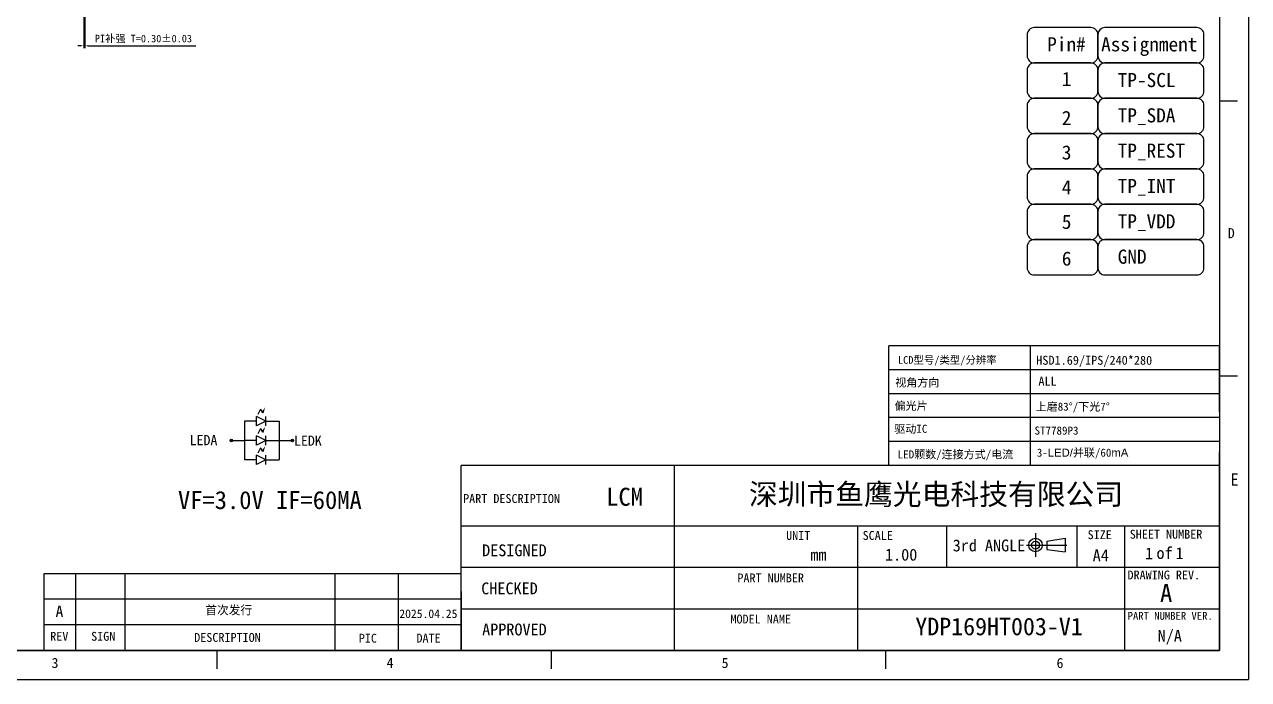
# Model space of a CAD drawing. Extents: x 1414 to 1932, y -8378 to -8010.
# Drawn here: x 1605.8 to 1931.6, y -8377.5 to -8203 of the extents above; entities that cross this region are included whole.
import ezdxf
from ezdxf.enums import TextEntityAlignment as Align

# ---------------------------------------------------------------- set-up
doc = ezdxf.new("R2010")
doc.units = 0
doc.header["$LTSCALE"] = 10
doc.header["$MEASUREMENT"] = 0
doc.linetypes.add('C_SOLID_M', pattern=[0])
doc.layers.get('0').update_dxf_attribs({"linetype": 'CONTINUOUS'})
doc.layers.get('Defpoints').update_dxf_attribs({"linetype": 'CONTINUOUS'})
doc.layers.add('FPC', color=1, linetype='CONTINUOUS')
doc.layers.add('图框', color=7, linetype='CONTINUOUS', lineweight=25)
doc.styles.add('STYLE2', font='')
doc.styles.add('宋', font='SimSun.ttf', dxfattribs={"height": 2})
doc.styles.add('宋体', font='SimSun.ttf')
doc.styles.add('黑体', font='simhei.ttf')
doc.styles.get('STYLE2').set_extended_font_data('DFKai-SB')
doc.dimstyles.new('STANDARD$0', dxfattribs={"dimtxt": 2, "dimasz": 0.8, "dimexe": 0.6, "dimexo": 0.4, "dimgap": 0.5, "dimtad": 1, "dimzin": 0, "dimdsep": 46, "dimtxsty": '宋体', "dimcen": 0, "dimdle": 1.6, "dimclrd": 256, "dimclre": 256, "dimclrt": 256, "dimadec": 0, "dimazin": 0, "dimtfac": 1, "dimtofl": 0, "dimtmove": 0, "dimatfit": 3, "dimfxl": 1, "dimtolj": 1, "dimarcsym": 1})

# ---------------------------------------------------------------- blocks, each defined once
blk = doc.blocks.new('*D24')
at = {"layer": 'Defpoints', "color": 0, "transparency": 16777216}
for p in [(1621.62, -8189.36), (1621.92, -8189.36), (1621.92, -8208.67)]:
    blk.add_point(p, dxfattribs=at)
at = {"layer": 'FPC', "color": 3, "linetype": 'Continuous', "lineweight": -2, "transparency": 16777216}
for p, q in [((1621.62, -8189.76), (1621.62, -8209.27)), ((1621.92, -8189.76), (1621.92, -8209.27)), ((1620.82, -8208.67), (1620.02, -8208.67)), ((1622.72, -8208.67), (1651.45, -8208.67))]:
    blk.add_line(p, q, dxfattribs=at)
at = {"layer": 'FPC', "color": 3, "transparency": 16777216}
for points in [[(1620.82, -8208.53), (1620.82, -8208.8), (1621.62, -8208.67)], [(1622.72, -8208.53), (1622.72, -8208.8), (1621.92, -8208.67)]]:
    blk.add_solid(points, dxfattribs=at)
at = {"layer": 'FPC', "color": 3, "transparency": 16777216, "insert": (1637.49, -8206.86), "char_height": 2, "attachment_point": 5, "style": '宋体'}
blk.add_mtext('\\A1;PI补强 T=0.30%%P0.03', dxfattribs=at)
blk = doc.blocks.new('THIRD-PROJ_BL0')
at = {"linetype": 'Continuous'}
blk.add_line((257.13, 38.11), (257.13, 34.11), dxfattribs=at)
at = {"color": 7, "linetype": 'Continuous'}
for p, q in [((259.04, 36.73), (262.11, 37.22)), ((262.11, 37.22), (262.11, 34.94)), ((255.59, 36.06), (262.41, 36.06)), ((259.04, 36.73), (259.04, 35.31)), ((259.04, 35.31), (262.11, 34.94))]:
    blk.add_line(p, q, dxfattribs=at)
for centre, radius in [((257.13, 36.08), 1.14), ((257.13, 36.06), 0.67)]:
    blk.add_circle(centre, radius, dxfattribs=at)

msp = doc.modelspace()

# ---------------------------------------------------------------- linework, layer by layer
at = {"color": 7, "linetype": 'Continuous'}
for p in [(1931.641, -8010.282), (1413.764, -8377.51)]:
    msp.add_line(p, (1931.641, -8377.51), dxfattribs=at)
at = {"linetype": 'Continuous'}
for p, q in [((1923.932, -8017.991), (1923.932, -8369.801)), ((1923.932, -8223.336), (1928.75, -8223.336)), ((1923.932, -8296.569), (1928.75, -8296.569)), ((1421.473, -8369.801), (1923.932, -8369.801)), ((1657.037, -8369.801), (1657.037, -8374.619)), ((1746.015, -8369.801), (1746.015, -8374.619)), ((1834.993, -8369.801), (1834.993, -8374.619))]:
    msp.add_line(p, q, dxfattribs=at)
at = {"color": 4, "linetype": 'Continuous'}
for p, q in [((1923.932, -8288.629), (1835.932, -8288.629)), ((1835.932, -8320.472), (1835.932, -8288.629)), ((1873.601, -8320.472), (1873.601, -8288.629)), ((1923.932, -8306.205), (1923.932, -8288.86)), ((1923.932, -8294.997), (1835.932, -8294.997)), ((1923.932, -8301.366), (1835.932, -8301.366)), ((1923.932, -8307.735), (1835.932, -8307.735)), ((1923.932, -8314.103), (1835.932, -8314.103)), ((1923.932, -8369.801), (1923.932, -8316.804)), ((1722.035, -8369.801), (1722.035, -8320.472)), ((1923.932, -8320.472), (1722.035, -8320.472)), ((1778.863, -8369.801), (1778.863, -8320.472)), ((1835.932, -8320.472), (1835.932, -8320.472)), ((1923.932, -8320.472), (1835.932, -8320.472)), ((1807.277, -8336.652), (1722.035, -8336.652)), ((1923.932, -8336.652), (1807.277, -8336.652)), ((1827.64, -8369.801), (1827.64, -8336.652)), ((1851.319, -8347.702), (1851.319, -8336.652)), ((1886.047, -8347.702), (1886.047, -8336.652)), ((1898.675, -8369.801), (1898.675, -8336.652)), ((1722.035, -8349.307), (1611.009, -8349.307)), ((1611.009, -8349.307), (1611.009, -8369.801)), ((1619.415, -8349.307), (1619.415, -8369.801)), ((1632.506, -8349.307), (1632.506, -8369.801)), ((1688.57, -8369.801), (1688.57, -8349.307)), ((1705.303, -8349.307), (1705.303, -8369.801)), ((1807.277, -8347.702), (1722.035, -8347.702)), ((1923.932, -8347.702), (1807.277, -8347.702)), ((1722.035, -8356.139), (1611.009, -8356.139)), ((1722.035, -8354.016), (1722.035, -8369.801)), ((1807.277, -8358.751), (1722.035, -8358.751)), ((1923.932, -8358.751), (1807.277, -8358.751)), ((1722.035, -8362.97), (1611.009, -8362.97)), ((1677.446, -8369.801), (1512.047, -8369.801)), ((1753.03, -8369.801), (1628.149, -8369.801)), ((1923.932, -8369.801), (1753.03, -8369.801))]:
    msp.add_line(p, q, dxfattribs=at)
at = {"color": 4}
for points in [[(1872.722, -8205.712), (1872.722, -8211.359, 0.4142136), (1874.604, -8213.241), (1889.663, -8213.241, 0.4142136), (1891.546, -8211.359), (1891.546, -8205.712, 0.4142136), (1889.663, -8203.829), (1874.604, -8203.829, 0.4142136)], [(1891.546, -8205.712), (1891.546, -8211.359, 0.4142136), (1893.428, -8213.241), (1917.899, -8213.241, 0.4142136), (1919.781, -8211.359), (1919.781, -8205.712, 0.4142136), (1917.899, -8203.829), (1893.428, -8203.829, 0.4142136)], [(1872.722, -8215.124), (1872.722, -8220.771, 0.4142136), (1874.604, -8222.653), (1889.663, -8222.653, 0.4142136), (1891.546, -8220.771), (1891.546, -8215.124, 0.4142136), (1889.663, -8213.241), (1874.604, -8213.241, 0.4142136)], [(1891.546, -8215.124), (1891.546, -8220.771, 0.4142136), (1893.428, -8222.653), (1917.899, -8222.653, 0.4142136), (1919.781, -8220.771), (1919.781, -8215.124, 0.4142136), (1917.899, -8213.241), (1893.428, -8213.241, 0.4142136)], [(1872.722, -8224.535), (1872.722, -8230.182, 0.4142136), (1874.604, -8232.065), (1889.663, -8232.065, 0.4142136), (1891.546, -8230.182), (1891.546, -8224.535, 0.4142136), (1889.663, -8222.653), (1874.604, -8222.653, 0.4142136)], [(1891.546, -8224.535), (1891.546, -8230.182, 0.4142136), (1893.428, -8232.065), (1917.899, -8232.065, 0.4142136), (1919.781, -8230.182), (1919.781, -8224.535, 0.4142136), (1917.899, -8222.653), (1893.428, -8222.653, 0.4142136)], [(1872.722, -8233.947), (1872.722, -8239.594, 0.4142136), (1874.604, -8241.477), (1889.663, -8241.477, 0.4142136), (1891.546, -8239.594), (1891.546, -8233.947, 0.4142136), (1889.663, -8232.065), (1874.604, -8232.065, 0.4142136)], [(1891.546, -8233.947), (1891.546, -8239.594, 0.4142136), (1893.428, -8241.477), (1917.899, -8241.477, 0.4142136), (1919.781, -8239.594), (1919.781, -8233.947, 0.4142136), (1917.899, -8232.065), (1893.428, -8232.065, 0.4142136)], [(1872.722, -8243.359), (1872.722, -8249.006, 0.4142136), (1874.604, -8250.889), (1889.663, -8250.889, 0.4142136), (1891.546, -8249.006), (1891.546, -8243.359, 0.4142136), (1889.663, -8241.477), (1874.604, -8241.477, 0.4142136)], [(1891.546, -8243.359), (1891.546, -8249.006, 0.4142136), (1893.428, -8250.889), (1917.899, -8250.889, 0.4142136), (1919.781, -8249.006), (1919.781, -8243.359, 0.4142136), (1917.899, -8241.477), (1893.428, -8241.477, 0.4142136)], [(1872.722, -8252.771), (1872.722, -8258.418, 0.4142136), (1874.604, -8260.3), (1889.663, -8260.3, 0.4142136), (1891.546, -8258.418), (1891.546, -8252.771, 0.4142136), (1889.663, -8250.889), (1874.604, -8250.889, 0.4142136)], [(1891.546, -8252.771), (1891.546, -8258.418, 0.4142136), (1893.428, -8260.3), (1917.899, -8260.3, 0.4142136), (1919.781, -8258.418), (1919.781, -8252.771, 0.4142136), (1917.899, -8250.889), (1893.428, -8250.889, 0.4142136)], [(1872.722, -8262.183), (1872.722, -8267.83, 0.4142136), (1874.604, -8269.712), (1889.663, -8269.712, 0.4142136), (1891.546, -8267.83), (1891.546, -8262.183, 0.4142136), (1889.663, -8260.3), (1874.604, -8260.3, 0.4142136)], [(1891.546, -8262.183), (1891.546, -8267.83, 0.4142136), (1893.428, -8269.712), (1917.899, -8269.712, 0.4142136), (1919.781, -8267.83), (1919.781, -8262.183, 0.4142136), (1917.899, -8260.3), (1893.428, -8260.3, 0.4142136)]]:
    msp.add_lwpolyline(points, format="xyb", close=True, dxfattribs=at)
at = {"layer": '图框', "color": 3, "linetype": 'C_SOLID_M'}
for p, q in [((1670.089, -8308.649), (1667.594, -8307.402)), ((1667.594, -8309.897), (1667.594, -8307.403)), ((1668.652, -8305.441), (1667.923, -8306.899)), ((1668.652, -8305.441), (1669.163, -8306.464)), ((1670.089, -8309.897), (1670.089, -8307.403)), ((1667.594, -8308.649), (1664.398, -8308.649)), ((1670.089, -8308.649), (1667.594, -8309.897)), ((1668.652, -8310.605), (1667.923, -8312.064)), ((1668.652, -8310.605), (1669.163, -8311.628)), ((1670.089, -8308.649), (1673.617, -8308.649)), ((1660.87, -8313.814), (1664.398, -8313.814)), ((1667.594, -8313.814), (1664.398, -8313.814)), ((1670.089, -8313.813), (1667.594, -8312.566)), ((1667.594, -8315.062), (1667.594, -8312.567)), ((1670.089, -8313.813), (1667.594, -8315.061)), ((1670.089, -8315.062), (1670.089, -8312.567)), ((1670.089, -8313.813), (1673.618, -8313.813)), ((1673.618, -8313.812), (1677.146, -8313.812)), ((1670.09, -8318.978), (1667.595, -8317.731)), ((1667.595, -8320.226), (1667.595, -8317.731)), ((1668.653, -8315.77), (1667.924, -8317.228)), ((1668.653, -8315.77), (1669.164, -8316.793)), ((1670.09, -8320.226), (1670.09, -8317.731)), ((1667.595, -8318.978), (1664.398, -8318.979)), ((1670.09, -8318.978), (1667.595, -8320.226)), ((1670.09, -8318.978), (1673.618, -8318.978))]:
    msp.add_line(p, q, dxfattribs=at)
at = {"layer": '图框', "color": 3}
for p, q in [((1664.398, -8308.649), (1664.398, -8318.979)), ((1673.618, -8308.649), (1673.618, -8318.978))]:
    msp.add_line(p, q, dxfattribs=at)
at = {"layer": '图框', "color": 3, "linetype": 'C_SOLID_M'}
for centre in [(1660.87, -8313.814), (1677.146, -8313.812)]:
    msp.add_circle(centre, 0.333, dxfattribs=at)
for points in [[(1669.468, -8306.593), (1669.884, -8305.023), (1668.877, -8306.298)], [(1669.468, -8311.757), (1669.884, -8310.187), (1668.877, -8311.462)], [(1669.469, -8316.922), (1669.884, -8315.352), (1668.878, -8316.626)]]:
    msp.add_solid(points, dxfattribs=at)

# ---------------------------------------------------------------- block references
at = {"color": 4, "linetype": 'Continuous', "xscale": 1.57854977280067, "yscale": 1.57854977280067, "zscale": 1.57854977280067}
msp.add_blockref('THIRD-PROJ_BL0', (1469.058, -8398.639), dxfattribs=at)

# ---------------------------------------------------------------- texts
at = {"color": 4, "linetype": 'Continuous', "style": '宋体'}
for s, height, p in [('D', 2.698, (1926.133, -8259.927)), ('E', 3.238, (1926.825, -8325.844)), ('PART DESCRIPTION', 2.36782, (1722.579, -8330.474)), ('UNIT', 2.3678, (1808.559, -8340.304)), ('SCALE', 2.3678, (1828.922, -8340.304)), ('3rd ANGLE', 3.1571, (1852.897, -8343.361)), ('SIZE', 2.3678, (1888.812, -8340.101)), ('SHEET NUMBER', 2.36782, (1900.02, -8339.985)), ('PART NUMBER', 2.36782, (1795.585, -8351.622)), ('DRAWING REV.', 2.36782, (1899.423, -8350.84)), ('MODEL NAME', 2.3678, (1793.743, -8362.569)), ('PART NUMBER VER.', 2.08152, (1899.465, -8361.589)), ('3', 2.698, (1613.04, -8374.435)), ('4', 2.698, (1702.207, -8374.404)), ('5', 2.698, (1791.395, -8374.435)), ('6', 2.698, (1880.548, -8374.45))]:
    msp.add_text(s, height=height, dxfattribs=at).set_placement(p)
at = {"color": 0, "linetype": 'Continuous', "style": '宋体'}
for s, height, rotation, p in [('LCD型号/类型/分辨率', 2.02995, 359.99988, (1851.457, -8293.385)), ('视角方向', 2.1481, 359.99988, (1843.475, -8299.464)), ('偏光片', 2.1481, 0.00012, (1841.819, -8305.665)), ('驱动IC', 2.1481, 0.00012, (1841.76, -8311.781)), ('LED颗数/连接方式/电流', 2.14809, 0.00012, (1853.632, -8318.605))]:
    msp.add_text(s, height=height, rotation=rotation, dxfattribs=at).set_placement(p, align=Align.CENTER)
at = {"color": 1, "linetype": 'Continuous', "style": '宋体'}
for s, height, p in [('VF=3.0V IF=60MA', 4.79484, (1671.146, -8332.088)), ('LCM ', 4.7948, (1767.201, -8331.211)), ('A', 4.795, (1909.718, -8356.861)), ('A', 3.069, (1615.139, -8360.874))]:
    msp.add_text(s, height=height, dxfattribs=at).set_placement(p, align=Align.CENTER)
at = {"color": 4, "linetype": 'Continuous', "style": '宋体'}
for s, height, p in [('DESIGNED', 3.1571, (1736.242, -8344.66)), ('mm', 3.1571, (1817.162, -8345.829)), ('1.00', 3.1571, (1839.182, -8345.829)), ('A4', 3.1571, (1892.308, -8346.02)), ('1', 3.157, (1905.167, -8345.498)), ('of', 3.1571, (1909.29, -8345.374)), ('1', 3.157, (1913.276, -8345.438)), ('CHECKED', 3.1571, (1734.935, -8354.805)), ('APPROVED', 3.1571, (1736.242, -8365.753)), ('REV', 2.3678, (1615.099, -8367.173)), ('SIGN', 2.3678, (1626.793, -8367.173)), ('DESCRIPTION', 2.36782, (1659.866, -8367.472)), ('DATE', 2.3678, (1713.389, -8367.648)), ('N/A', 3.1571, (1910.68, -8367.449))]:
    msp.add_text(s, height=height, dxfattribs=at).set_placement(p, align=Align.CENTER)
msp.add_text('PIC', height=2.3678, rotation=0.26479, dxfattribs=at).set_placement((1697.238, -8367.685), align=Align.CENTER)
at = {"color": 4, "char_height": 3.76474, "attachment_point": 1, "style": '宋体'}
for s, insert, width in [('{\\fSimHei|b0|i0|c0|p49;Pin#}', (1878.054, -8206.384), 7.04378), ('{\\fSimHei|b0|i0|c0|p49;Assignment}', (1892.411, -8206.384), 7.04378), ('{\\fSimHei|b0|i0|c134|p49;1}', (1881.946, -8215.627), 7.04378), ('{\\fSimHei|b0|i0|c134|p49;TP-SCL}', (1896.823, -8215.906), 17.49728), ('{\\fSimHei|b0|i0|c134|p49;2}', (1881.946, -8226.002), 7.04378), ('{\\fSimHei|b0|i0|c134|p49;TP_SDA}', (1896.823, -8225.318), 17.49728), ('{\\fSimHei|b0|i0|c134|p49;3}', (1881.946, -8235.196), 7.04378), ('{\\fSimHei|b0|i0|c134|p49;TP_REST}', (1896.823, -8234.73), 17.49728), ('{\\fSimHei|b0|i0|c134|p49;4}', (1881.946, -8244.489), 7.04378), ('{\\fSimHei|b0|i0|c134|p49;TP_INT}', (1896.823, -8244.142), 17.49728), ('{\\fSimHei|b0|i0|c134|p49;5}', (1881.946, -8253.684), 7.04378), ('{\\fSimHei|b0|i0|c134|p49;TP_VDD}', (1896.823, -8253.554), 17.49728), ('{\\fSimHei|b0|i0|c134|p49;6}', (1881.946, -8263.469), 7.04378), ('{\\fSimHei|b0|i0|c134|p49;GND}', (1896.823, -8262.965), 17.49728)]:
    msp.add_mtext(s, dxfattribs=dict(at, insert=insert, width=width))
at = {"color": 1, "attachment_point": 1, "style": '宋体'}
for s, insert, char_height, width in [('ALL', (1875.715, -8296.816), 2.3882, 74.78635), ('3-{\\fArial|b0|i0|c0|p32;LED/}并联/60{\\fArial|b0|i0|c0|p32;mA}', (1875.291, -8315.989), 2.14938, 27.37334)]:
    msp.add_mtext(s, dxfattribs=dict(at, insert=insert, char_height=char_height, width=width))
at = {"color": 2, "attachment_point": 1}
for s, insert, char_height, width, style in [('{\\fSimSun|b1|i0|c134|p34;\\C4;深圳市鱼鹰光电科技有限公司}', (1798.673, -8325.33), 5.616, 110.47414, '黑体'), ('{\\fSimSun|b0|i0|c134|p2;\\W6.94785;  }{\\C1;首次发行}', (1632.506, -8357.885), 2.27343, 56.06413, '宋体'), ('{\\C1;2025.04.25}', (1705.603, -8358.844), 2.27343, 16.73263, '宋'), ('\\pi14.13594;{\\C1;YDP169HT003-V1}', (1828.813, -8361.038), 4.68, 60.69787, '宋体')]:
    msp.add_mtext(s, dxfattribs=dict(at, insert=insert, char_height=char_height, width=width, style=style))
at = {"color": 1, "style": '宋体'}
for tag, p, height in [('HSD1.69/IPS/240*280', (1875.135, -8293.641), 2.388), ('上磨83°/下光7°', (1874.982, -8305.878), 2.149), ('ST7789P3', (1874.691, -8312.252), 2.149)]:
    msp.add_attdef(tag, p, '', height=height, dxfattribs=at)
at = {"layer": '图框', "color": 3, "style": 'STYLE2'}
for s, p in [('LEDA', (1649.79, -8315.076)), ('LEDK', (1677.581, -8315.229))]:
    msp.add_text(s, height=2.7155, dxfattribs=at).set_placement(p)

# ---------------------------------------------------------------- dimensions: what is measured, and where the dimension line sits
at = {"layer": 'FPC', "color": 4}
dim = msp.add_linear_dim(base=(1621.924, -8208.665), p1=(1621.624, -8189.356), p2=(1621.924, -8189.356), text='PI补强 T=<>%%P0.03', dimstyle='STANDARD$0', override={"dimclrd": 3, "dimclre": 3, "dimclrt": 3}, dxfattribs=at)
dim.commit()
dim.dimension.update_dxf_attribs({"geometry": '*D24', "text_midpoint": (1637.488, -8208.665), "dimtype": 160})

doc.saveas('drawing.dxf')
